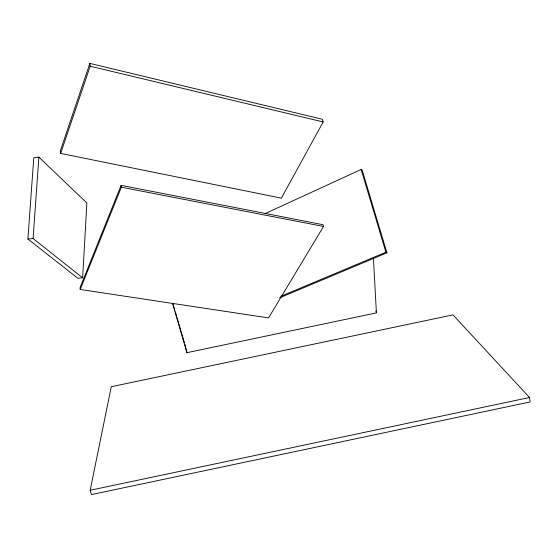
<?xml version="1.0" encoding="UTF-8"?>
<svg xmlns="http://www.w3.org/2000/svg" width="558" height="558" viewBox="0 0 558 558"><rect width="100%" height="100%" fill="white"/><g stroke="black" fill="none" stroke-linecap="round" stroke-linejoin="round"><path stroke-width="0.84" d="M82.647 277.821L86.874 203.007L38.865 157.105L33.78 157.754L27.9 239.061L77.869 278.268L82.647 277.821L33.096 238.517L27.9 239.061M33.096 238.517L38.865 157.105M90.173 490.273L111.265 386.722L452.977 314.893L529.542 397.505L530.1 401.955L91.352 494.604L90.173 490.273L529.542 397.505M89.873 63.396L60.424 150.576L60.648 153.415L281.371 198.146L323.166 121.958L322.315 119.259L89.873 63.396L90.187 66.214L60.648 153.415M121.107 185.361L80.045 287.642L80.199 289.476L268.551 317.907L323.528 226.457L323.012 224.693L121.107 185.361L121.344 187.216L80.199 289.476M265.127 213.616L361.159 169.451L362.198 170.225L386.91 252.809L279.453 297.902M280.674 296.403L385.906 252.202L386.91 252.809M172.589 303.664L186.958 352.684L376.42 312.892L373.414 258.061M121.344 187.216L323.528 226.457M90.187 66.214L323.166 121.958M375.827 310.973L376.225 312.25M361.159 169.451L385.906 252.202M172.903 303.461L174.849 310.115M175.338 311.783L176.558 315.94M177.039 317.607L180.45 329.248M180.938 330.915L184.349 342.563M184.831 344.223L186.958 352.684"/></g></svg>
